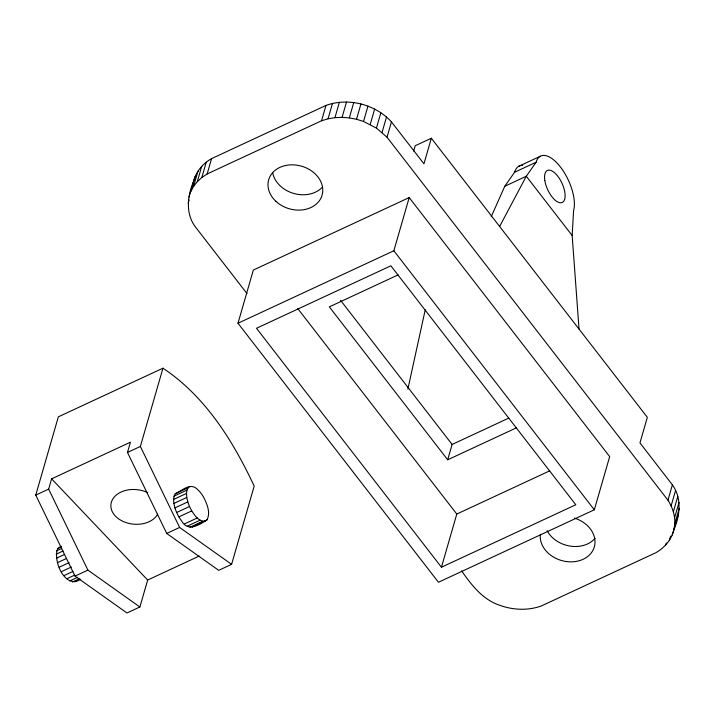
<?xml version="1.0" encoding="UTF-8"?>
<svg xmlns="http://www.w3.org/2000/svg" width="715" height="715" viewBox="0 0 715 715"><rect width="100%" height="100%" fill="white"/><g stroke="black" fill="none" stroke-linecap="round" stroke-linejoin="round"><path stroke-width="1.07" d="M579.034 329.079L572.161 235.512L573.582 210.666A33.525 14.908 65.1 0 0 560.444 167.024A33.525 14.908 65.1 0 0 536.098 162.242L514.594 172.235L504.799 186.249L491.214 216.716M80.768 579.168C65.074 590.116 52.401 560.14 57.799 548.494L61.606 546.287M246.997 293.597L195.052 226.476C185.489 213.302 187.41 196.062 193.416 181.833C195.767 171.895 202.783 163.601 211.569 158.623L325.977 105.427C348.491 97.311 375.33 104.327 391.454 121.881L423.95 163.806L431.333 138.236L647.334 417.328L639.961 442.898L672.386 484.859C681.949 498.033 680.028 515.274 674.013 529.493C671.662 539.432 664.655 547.735 655.861 552.713L541.452 605.909C527.956 610.825 512.861 610.118 499.472 605.203C482.571 599.519 471.444 584.933 461.631 570.91M193.014 184.747L193.416 181.833M173.593 499.436L174.058 496.13L175.238 493.743C181.288 491.348 188.17 483.814 195.007 487.46C198.555 489.775 201.165 493.189 203.364 496.755C206.876 503.601 210.889 512.449 206.975 519.903C198.636 525.319 187.965 532.085 181.485 520.824C176.963 514.621 173.754 507.194 173.593 499.436L186.49 493.439L186.955 490.132L188.134 487.746L189.958 486.468M674.013 529.493L674.826 523.675L679.25 508.329M407.872 389.112L425.264 309.684M139.881 606.99L126.984 612.987L75.004 576.102L35.75 495.102L58.344 416.836L162.966 368.189C205.321 396.351 233.01 440.869 254.191 486.111L231.606 564.341L218.71 570.338L166.729 533.453L127.476 452.452L130.443 442.192L51.614 478.836L48.647 489.105L87.9 570.105L139.881 606.99L147.665 580.035L199.199 556.073M188.992 197.179L195.231 176.265M188.179 203.006L189.064 199.932M190.807 191.602L193.595 186.401L198.019 171.055M193.595 186.401L197.295 181.664L201.728 166.318M197.295 181.664L201.845 177.49L206.269 162.144M201.845 177.49L207.144 173.959L211.569 158.623M231.606 564.341L179.626 527.456L140.372 446.455L162.966 368.189M237.988 323.243L253.333 270.064L409.195 197.59L609.672 456.608L594.317 509.795L438.456 582.26L237.988 323.243L393.849 250.777L409.195 197.59M207.144 173.959L321.544 120.764L325.977 105.427M321.544 120.764L328.051 118.806L332.484 103.461M328.051 118.806L334.942 117.662L339.375 102.317M334.942 117.662L342.083 117.358L346.507 102.013M342.083 117.358L349.322 117.903L353.755 102.558M349.322 117.903L356.517 119.28L360.95 103.943M674.826 523.675C675.13 515.336 672.457 507.158 667.953 500.196L387.021 137.217L376.439 128.083L363.533 121.47L367.957 106.133M370.218 124.428L374.642 109.082M376.439 128.083L380.872 112.747M382.078 132.382L386.511 117.037M387.021 137.217L391.454 121.881M413.672 151.062L415.209 145.735L431.333 138.236M398.121 274.882L329.329 306.869L447.688 459.79L452.112 444.453L508.767 418.105M441.441 567.227L575.798 504.754L390.864 265.81L256.497 328.283L441.441 567.227L456.787 514.049L549.737 470.836M667.953 500.196L672.386 484.859M671.135 505.854L675.568 490.508M673.369 511.725L677.793 496.389M665.71 545.018L666.3 542.971M674.602 517.705L679.036 502.368M669.41 540.281L670.59 536.187M672.198 535.07L678.446 514.157M499.633 226.485L526.294 176.256L536.098 162.242M74.816 581.938L76.639 580.651M192.255 527.187L194.078 525.9M518.724 166.291L540.227 156.299M504.799 186.249L526.294 176.256L572.161 235.512M35.75 495.102L48.647 489.105M127.476 452.452L140.372 446.455M175.238 493.743L188.134 487.746M57.799 548.494L60.775 547.109M174.058 496.13L186.955 490.132M56.61 550.872L61.57 548.566M56.154 554.188L63.099 550.961M173.888 503.458L186.785 497.461L186.49 493.439M56.449 558.209L64.386 554.518M174.916 507.909L187.813 501.912L186.785 497.461M57.477 562.66L66.406 558.504M176.605 512.494L189.511 506.497L187.813 501.912M59.166 567.245L69.087 562.634M178.848 516.9L191.745 510.903C194.811 515.452 198.868 521.861 205.151 521.19M61.41 571.651L71.33 567.031M64.046 575.566L72.975 571.419M66.897 578.739L74.834 575.048M184.336 523.988L197.233 517.991M75.004 576.102L87.9 570.105M166.729 533.453L179.626 527.456M187.214 526.195L200.111 520.198M69.766 580.946L77.712 577.255M189.913 527.286L202.81 521.289M72.474 582.037L79.419 578.801M195.07 525.445L202.014 522.209M203.998 521.289L206.975 519.903M447.688 459.79L516.48 427.802M59.622 547.216L61.186 547.145M356.517 119.28L363.533 121.47M51.614 478.836L147.665 580.035M393.849 250.777L594.317 509.795M340.555 300.318L452.112 444.453M297.78 308.603L456.787 514.049M189.511 506.497L191.745 510.903M157.738 514.058A24.265 17.339 5.6 0 1 125.152 522.281A24.265 17.339 5.6 0 1 113.658 497.756A24.265 17.339 5.6 0 1 147.719 492.671M574.583 518.152A27.796 22.165 16.1 0 1 594.451 546.421A27.796 22.165 16.1 0 1 563.536 561.034A27.796 22.165 16.1 0 1 540.343 534.337M595.032 538.386A27.796 22.165 16.1 0 1 570.025 546.081A27.796 22.165 16.1 0 1 547.118 530.709M322.134 187.402A27.796 22.165 16.1 0 1 293.668 193.434A27.796 22.165 16.1 0 1 272.79 173.164M514.594 172.235A33.525 14.908 65.1 0 1 519.912 165.764M521.208 165.469A33.525 14.908 65.1 0 1 522.585 165.406M275.856 201.29A27.796 22.165 16.1 0 0 321.795 196.098A27.796 22.165 16.1 0 0 288.511 165.022A27.796 22.165 16.1 0 0 275.856 201.29M544.821 180.529A17.643 7.847 65.1 0 0 561.901 202.604A17.643 7.847 65.1 0 0 557.789 176.23A17.643 7.847 65.1 0 0 544.821 180.529"/></g></svg>
